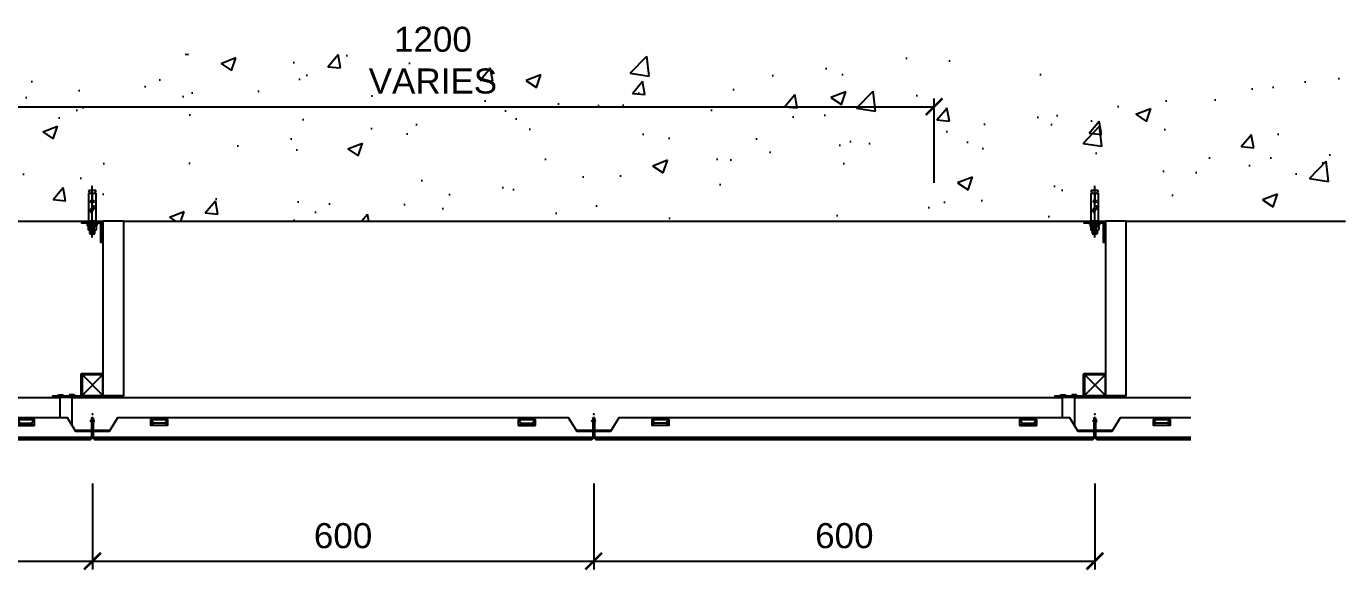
# Model space of a CAD drawing. Header units: millimetres. Extents: x 28487 to 58856, y 2691 to 22893.
# Drawn here: x 30195 to 31774, y 9861 to 10514 of the extents above; entities that cross this region are included whole.
import ezdxf
from ezdxf.xclip import XClip

# ---------------------------------------------------------------- set-up
doc = ezdxf.new("R2010")
doc.units = ezdxf.units.MM
doc.header["$XCLIPFRAME"] = 0
doc.linetypes.add('CENTER', pattern=[2, 1.25, -0.25, 0.25, -0.25])
for name, color, linetype in [('0-LOCK', 251, 'Continuous'), ('000 - EX D I M', 251, 'Continuous'), ('000 - H A T C H', 9, 'Continuous'), ('000_CLIP-IN_ACESSORIES_DEF_SUB', 250, 'Continuous'), ('000_CLIP-IN_ACESSORIES_HATCH_', 251, 'Continuous'), ('000_CLIP-IN_ACESSORIES_MAIN_COLOR_1', 3, 'Continuous'), ('000_CLIP-IN_ACESSORIES_SUB_COLOR_2', 1, 'Continuous'), ('000_CLIP-IN_ACESSORIES_WIPEOUT_', 250, 'Continuous'), ('000_CLIP-IN_PANEL_DEFPOINT_', 250, 'Continuous'), ('000_CLIP-IN_PANEL_MAIN_COLOR_1', 3, 'Continuous'), ('000_CLIP-IN_PANEL_MAIN_COLOR_2', 2, 'Continuous'), ('000_CLIP-IN_PANEL_SUB_COLOR_1', 1, 'Continuous'), ('000_CLIP-IN_PANEL_SUB_COLOR_2', 1, 'Continuous'), ('000_CLIP-IN_PANEL_WIPEOUT_', 250, 'Continuous'), ('000_CLIP-IN_SUBFAME_MAIN_COLOR_1', 3, 'Continuous'), ('000_CLIP-IN_SUBFAME_MAIN_COLOR_2', 2, 'Continuous'), ('000_CLIP-IN_SUBFAME_SYMBOL_', 251, 'Continuous'), ('000_CLIP-IN_SUBFAME_WIPEOUT_', 250, 'Continuous'), ('000_FASTERN_ACESSORIES_DEF_SUB', 250, 'Continuous'), ('000_FASTERN_ACESSORIES_MAIN_COLOR_1', 3, 'Continuous'), ('000_FASTERN_ACESSORIES_SUB_COLOR_1', 1, 'Continuous'), ('000_FASTERN_ACESSORIES_SUB_COLOR_3', 251, 'Continuous'), ('LINE', 7, 'Continuous')]:
    doc.layers.add(name, color=color, linetype=linetype)
doc.styles.add('Arial', font='arial.ttf')
doc.styles.add('Cetury Gothic', font='GOTHIC.TTF')
doc.dimstyles.new('DIM 50 E-E', dxfattribs={"dimscale": 50, "dimtxt": 3, "dimasz": 2, "dimexe": 2, "dimexo": 2.5, "dimgap": 1.5, "dimtad": 1, "dimdec": 0, "dimzin": 0, "dimdsep": 46, "dimtxsty": 'Arial', "dimblk": 'ARCHTICK', "dimcen": 2, "dimclrd": 1, "dimclre": 1, "dimclrt": 3, "dimaunit": 1, "dimadec": 6, "dimazin": 0, "dimtfac": 1, "dimtdec": 0, "dimtix": 1, "dimtofl": 0, "dimtmove": 2, "dimatfit": 3, "dimfxl": 1, "dimtolj": 1, "dimtzin": 0, "dimlwd": -1, "dimlwe": -1, "dimarcsym": 0})

# ---------------------------------------------------------------- blocks, each defined once
blk = doc.blocks.new('_ArchTick')
at = {"color": 0, "linetype": 'ByBlock', "const_width": 0.15}
blk.add_lwpolyline([(-0.5, -0.5), (0.5, 0.5)], dxfattribs=at)
blk = doc.blocks.new('*D92')
at = {"layer": '000 - EX D I M', "color": 1, "transparency": 16777216}
for p, q in [((999.9, 2917.1), (999.9, 2814)), ((1599.9, 2917.1), (1599.9, 2814)), ((999.9, 2824), (1599.9, 2824))]:
    blk.add_line(p, q, dxfattribs=at)
at = {"layer": 'Defpoints', "color": 0, "transparency": 16777216}
for p in [(999.9, 2922.1), (1599.9, 2922.1), (1599.9, 2824)]:
    blk.add_point(p, dxfattribs=at)
at = {"layer": '000 - EX D I M', "color": 1, "transparency": 16777216, "xscale": 20, "yscale": 20, "zscale": 20, "rotation": 180}
blk.add_blockref('_ArchTick', (999.9, 2824), dxfattribs=at)
at = {"layer": '000 - EX D I M', "color": 1, "transparency": 16777216, "xscale": 20, "yscale": 20, "zscale": 20}
blk.add_blockref('_ArchTick', (1599.9, 2824), dxfattribs=at)
at = {"layer": '000 - EX D I M', "color": 3, "transparency": 16777216, "insert": (1299.9, 2854.3), "char_height": 30, "attachment_point": 5, "style": 'Arial'}
blk.add_mtext('\\A1;600', dxfattribs=at)
blk = doc.blocks.new('*D93')
at = {"layer": '000 - EX D I M', "color": 1, "transparency": 16777216}
for p, q in [((1599.9, 2917.1), (1599.9, 2814)), ((2199.9, 2917.1), (2199.9, 2814)), ((1599.9, 2824), (2199.9, 2824))]:
    blk.add_line(p, q, dxfattribs=at)
at = {"layer": 'Defpoints', "color": 0, "transparency": 16777216}
for p in [(1599.9, 2922.1), (2199.9, 2922.1), (2199.9, 2824)]:
    blk.add_point(p, dxfattribs=at)
at = {"layer": '000 - EX D I M', "color": 1, "transparency": 16777216, "xscale": 20, "yscale": 20, "zscale": 20, "rotation": 180}
blk.add_blockref('_ArchTick', (1599.9, 2824), dxfattribs=at)
at = {"layer": '000 - EX D I M', "color": 1, "transparency": 16777216, "xscale": 20, "yscale": 20, "zscale": 20}
blk.add_blockref('_ArchTick', (2199.9, 2824), dxfattribs=at)
at = {"layer": '000 - EX D I M', "color": 3, "transparency": 16777216, "insert": (1899.9, 2854.3), "char_height": 30, "attachment_point": 5, "style": 'Arial'}
blk.add_mtext('\\A1;600', dxfattribs=at)
blk = doc.blocks.new('*D94')
at = {"layer": '000 - EX D I M', "color": 1, "transparency": 16777216}
for p, q in [((2199.9, 2917.1), (2199.9, 2814)), ((2799.9, 2917.1), (2799.9, 2814)), ((2199.9, 2824), (2799.9, 2824))]:
    blk.add_line(p, q, dxfattribs=at)
at = {"layer": 'Defpoints', "color": 0, "transparency": 16777216}
for p in [(2199.9, 2922.1), (2799.9, 2922.1), (2799.9, 2824)]:
    blk.add_point(p, dxfattribs=at)
at = {"layer": '000 - EX D I M', "color": 1, "transparency": 16777216, "xscale": 20, "yscale": 20, "zscale": 20, "rotation": 180}
blk.add_blockref('_ArchTick', (2199.9, 2824), dxfattribs=at)
at = {"layer": '000 - EX D I M', "color": 1, "transparency": 16777216, "xscale": 20, "yscale": 20, "zscale": 20}
blk.add_blockref('_ArchTick', (2799.9, 2824), dxfattribs=at)
at = {"layer": '000 - EX D I M', "color": 3, "transparency": 16777216, "insert": (2499.9, 2854.3), "char_height": 30, "attachment_point": 5, "style": 'Arial'}
blk.add_mtext('\\A1;600', dxfattribs=at)
blk = doc.blocks.new('*D95')
at = {"layer": '000 - EX D I M', "color": 1, "transparency": 16777216}
for p, q in [((1407.4, 3277.1), (1407.4, 3378.4)), ((1407.4, 3368.4), (2607.4, 3368.4)), ((2607.4, 3277.1), (2607.4, 3378.4))]:
    blk.add_line(p, q, dxfattribs=at)
at = {"layer": 'Defpoints', "color": 0, "transparency": 16777216}
for p in [(2607.4, 3368.4), (1407.4, 3272.1), (2607.4, 3272.1)]:
    blk.add_point(p, dxfattribs=at)
at = {"layer": '000 - EX D I M', "color": 1, "transparency": 16777216, "xscale": 20, "yscale": 20, "zscale": 20, "rotation": 180}
blk.add_blockref('_ArchTick', (1407.4, 3368.4), dxfattribs=at)
at = {"layer": '000 - EX D I M', "color": 1, "transparency": 16777216, "xscale": 20, "yscale": 20, "zscale": 20}
blk.add_blockref('_ArchTick', (2607.4, 3368.4), dxfattribs=at)
at = {"layer": '000 - EX D I M', "color": 3, "transparency": 16777216, "insert": (2007.4, 3424), "char_height": 30, "attachment_point": 5, "style": 'Arial'}
blk.add_mtext('\\A1;1200 \\PVARIES', dxfattribs=at)
blk = doc.blocks.new('A$C06CA28E6')
at = {"layer": '000 - H A T C H', "color": 8}
blk.add_line((15.82, 2.52), (10.78, -2.52), dxfattribs=at)
for centre, radius, start, end in [((14.97, 0.69), 0.709, 146.68, 258.0794), ((11.63, -0.69), 0.704, 326.7272, 78.2728)]:
    blk.add_arc(centre, radius, start, end, dxfattribs=at)
blk = doc.blocks.new('C-2-PP00-AR-2350-01-B_20251111-011331_EX_WALL_SECTION_2')
at = {"layer": '0-LOCK'}
h = blk.add_hatch(dxfattribs=at)
h.set_pattern_fill('AR-CONC', color=8)
h.set_pattern_definition([(50, (-28674.2, -10480.72), (182.1847, -15.9391), [19.05, -209.55]), (355, (-28674.2, -10480.72), (-35.2434, 191.0568), [15.24, -167.6406]), (100.45144, (-28659.01, -10482.05), (146.94125, 175.11775), [16.19, -178.0902]), (46.1842, (-28674.2, -10429.92), (271.079, -42.0423), [28.575, -314.325]), (96.6356, (-28651.6, -10433.42), (237.4041, 247.4261), [24.285, -267.1356]), (351.18415, (-28674.2, -10429.92), (237.4041, 247.4261), [22.86, -251.4597]), (21, (-28648.8, -10442.62), (151.6144, -102.2652), [19.05, -209.55]), (326, (-28648.8, -10442.62), (61.802, 184.188), [15.24, -167.64]), (71.45144, (-28636.16, -10451.14), (213.4164, 81.9228), [16.19, -178.0899]), (37.5, (-28674.194, -10480.72), (3.0886, 84.55504), [0, -165.608, 0, -170.18, 0, -168.275]), (7.5, (-28674.19, -10480.72), (66.81966, 100.18057), [0, -97.028, 0, -161.798, 0, -64.135]), (327.5, (-28730.836, -10480.72), (135.5906, -5.72874), [0, -63.5, 0, -198.12, 0, -262.89]), (317.5, (-28756.24, -10480.72), (148.1292, 25.4265), [0, -82.55, 0, -131.572, 0, -186.69])])
h.paths.add_polyline_path([(0, 0), (3100, 0), (3100, -200), (0, -200)])
at = {"color": 251}
for p, q in [((15, -207.2), (85, -207.2)), ((15, -247.2), (85, -247.2)), ((15, -287.2), (85, -287.2)), ((15, -327.2), (85, -327.2)), ((15, -367.2), (85, -367.2)), ((15, -407.2), (85, -407.2)), ((15, -447.2), (85, -447.2)), ((15, -487.2), (85, -487.2)), ((15, -527.2), (85, -527.2)), ((15, -567.2), (85, -567.2))]:
    blk.add_line(p, q, dxfattribs=at)
at = {"layer": '0-LOCK', "color": 5}
for q in [(0, 0), (3100, -200)]:
    blk.add_line((0, -200), q, dxfattribs=at)
at = {"layer": '000 - H A T C H', "color": 251}
for p, q in [((-9, -607.2), (34.9, -607.2)), ((50.1, -607.2), (94, -607.2))]:
    blk.add_line(p, q, dxfattribs=at)
at = {"layer": 'LINE', "color": 2}
for p, q in [((0, -607.2), (0, -200)), ((100, -607.2), (100, -200))]:
    blk.add_line(p, q, dxfattribs=at)
at = {"layer": 'LINE', "color": 1}
for p, q in [((15, -607.2), (15, -200)), ((85, -607.2), (85, -200))]:
    blk.add_line(p, q, dxfattribs=at)
at = {"layer": '000 - H A T C H', "color": 3, "xscale": 5, "yscale": 5, "zscale": 5}
blk.add_blockref('A$C06CA28E6', (-24, -607.2), dxfattribs=at)
blk = doc.blocks.new('000 - FAMELINE_ALU.PF_CLIP-IN_600x600mm.+ACOUSTIC_CUT_VIEW')
blk.add_wipeout([(280, 10), (299.2, 10), (299.2, 20.9), (298.9, 21.2), (298.5, 21.6), (298.2, 21.9), (297.9, 22.3), (297.8, 22.8), (297.9, 23.2), (298.2, 23.6), (298.5, 23.9), (298.9, 24.3), (299.2, 24.7), (299.2, 26.5), (300, 26.5), (300, 3), (297, 0), (0, 0), (-297, 0), (-300, 3), (-300, 26.5), (-299.2, 26.5), (-299.2, 24.7), (-298.9, 24.3), (-298.5, 23.9), (-298.2, 23.6), (-297.9, 23.2), (-297.8, 22.8), (-297.9, 22.3), (-298.2, 21.9), (-298.5, 21.6), (-298.9, 21.2), (-299.2, 20.9), (-299.2, 10), (-280, 10), (-270, 26.5), (0, 26.5), (270, 26.5)]).dxf.layer = '000_CLIP-IN_PANEL_WIPEOUT_'
at = {"layer": '000 - H A T C H'}
h = blk.add_hatch(dxfattribs=at)
h.set_pattern_fill('ANSI32', color=8, scale=0.1)
h.paths.add_polyline_path([(-299.2, 26.5), (-299.2, 3.3), (-296.7, 0.8), (0, 0.8), (296.7, 0.8), (299.2, 3.3), (299.2, 26.5), (300, 26.5), (300, 3), (297, 0), (0, 0), (-297, 0), (-300, 3), (-300, 26.5)])
at = {"layer": '000_CLIP-IN_PANEL_DEFPOINT_', "color": 250}
for p in [(-300, 31), (300, 31)]:
    blk.add_point(p, dxfattribs=at)
at = {"layer": '000_CLIP-IN_PANEL_MAIN_COLOR_1', "linetype": 'Continuous'}
blk.add_lwpolyline([(300, 10), (280, 10), (270, 26.5), (0, 26.5), (-270, 26.5), (-280, 10), (-300, 10)], dxfattribs=at)
at = {"layer": '000_CLIP-IN_PANEL_MAIN_COLOR_2', "linetype": 'Continuous'}
blk.add_lwpolyline([(-299.2, 26.5), (-299.2, 3.3), (-296.7, 0.8), (0, 0.8), (296.7, 0.8), (299.2, 3.3), (299.2, 26.5), (300, 26.5), (300, 3), (297, 0), (0, 0), (-297, 0), (-300, 3), (-300, 26.5)], close=True, dxfattribs=at)
at = {"layer": '000_CLIP-IN_PANEL_SUB_COLOR_1', "linetype": 'Continuous'}
blk.add_lwpolyline([(300, 3), (0, 3), (-300, 3)], dxfattribs=at)
at = {"layer": '000_CLIP-IN_PANEL_SUB_COLOR_2', "linetype": 'Continuous'}
for p, q in [((-210.1, 24.5), (-230.1, 24.5)), ((210.1, 24.5), (230.1, 24.5)), ((213.1, 20), (227.1, 20))]:
    blk.add_line(p, q, dxfattribs=at)
at = {"layer": '000_CLIP-IN_PANEL_SUB_COLOR_2'}
blk.add_line((-213.1, 20), (-227.1, 20), dxfattribs=at)
for points in [[(-299.2, 26.5), (-300, 26.5), (-300, 10), (-299.2, 10)], [(-210.1, 17.5), (-230.1, 17.5), (-230.1, 24.5), (-210.1, 24.5)], [(300, 26.5), (299.2, 26.5), (299.2, 10), (300, 10)]]:
    blk.add_lwpolyline(points, close=True, dxfattribs=at)
for points in [[(-299.9, 20.1), (-298.1, 22.1, 0.393862), (-298.1, 23.4), (-299.9, 25.5)], [(299.9, 20.1), (298.1, 22.1, -0.393862), (298.1, 23.4), (299.9, 25.5)]]:
    blk.add_lwpolyline(points, format="xyb", dxfattribs=at)
at = {"layer": '000_CLIP-IN_PANEL_SUB_COLOR_2', "linetype": 'Continuous'}
for points in [[(-210.1, 17.5), (-210.1, 24.5), (-213.1, 20), (-210.1, 17.5), (-230.1, 17.5), (-227.1, 20), (-230.1, 24.5), (-230.1, 17.5)], [(210.1, 17.5), (210.1, 24.5), (213.1, 20), (210.1, 17.5), (230.1, 17.5), (227.1, 20), (230.1, 24.5), (230.1, 17.5)]]:
    blk.add_lwpolyline(points, dxfattribs=at)
blk.add_lwpolyline([(230.1, 17.5), (210.1, 17.5), (210.1, 24.5), (230.1, 24.5)], close=True, dxfattribs=at)
blk = doc.blocks.new('*U158')
at = {"color": 1}
blk.add_blockref('000 - FAMELINE_ALU.PF_CLIP-IN_600x600mm.+ACOUSTIC_CUT_VIEW', (0, 0), dxfattribs=at)
blk = doc.blocks.new('*U122')
blk.add_wipeout([(0, -19.5), (2838.2, -19.5), (2838.2, 19.5), (0, 19.5)])
at = {"layer": '000_CLIP-IN_ACESSORIES_MAIN_COLOR_1'}
blk.add_lwpolyline([(0, -19.5), (2838.2, -19.5), (2838.2, 19.5), (0, 19.5)], close=True, dxfattribs=at)
blk = doc.blocks.new('000 - ASSCESSORIES_FAMELINE_GALV.HOLD_DOWN_CLIP_HC-01_SIDE_VIEW')
blk.add_wipeout([(-25.1, -57.4), (-10.1, -57.4), (-10.1, -16.3), (-25.1, -16.3)]).dxf.layer = '000_CLIP-IN_ACESSORIES_WIPEOUT_'
at = {"layer": '000_CLIP-IN_ACESSORIES_HATCH_'}
h = blk.add_hatch(dxfattribs=at)
h.set_pattern_fill('ANSI32', color=8, scale=0.25)
h.set_pattern_definition([(45, (-311.014, -130.9744), (-1.683798, 1.683798), []), (45, (-309.8915, -130.9744), (-1.683798, 1.683798), [])])
edge = h.paths.add_edge_path()
edge.add_line((27, 11.5), (1, 11.5))
edge.add_arc((1, 10.5), 1, 90, 180)
edge.add_line((0, 10.5), (0, -14.3))
edge.add_arc((-1, -14.3), 1, 270, 360, ccw=False)
edge.add_line((-1, -15.3), (-34, -15.3))
edge.add_line((-34, -15.3), (-34, -16.3))
edge.add_line((-34, -16.3), (0, -16.3))
edge.add_arc((0, -15.3), 1, 270, 360)
edge.add_line((1, -15.3), (1, 10.5))
edge.add_line((1, 10.5), (27, 10.5))
edge.add_line((27, 10.5), (27, 1.5))
edge.add_line((27, 1.5), (28, 1.5))
edge.add_line((28, 1.5), (28, 10.5))
edge.add_arc((27, 10.5), 1, 0, 90)
at = {"layer": '000_CLIP-IN_ACESSORIES_MAIN_COLOR_1'}
blk.add_lwpolyline([(27, 11.5), (1, 11.5, 0.414214), (0, 10.5), (0, -14.3, -0.414214), (-1, -15.3), (-34, -15.3), (-34, -16.3), (0, -16.3, 0.414214), (1, -15.3), (1, 10.5), (27, 10.5), (27, 1.5), (28, 1.5), (28, 10.5, 0.414214)], format="xyb", close=True, dxfattribs=at)
at = {"layer": '000_CLIP-IN_ACESSORIES_SUB_COLOR_2'}
for p, q in [((-28.9, -15.3), (-26.4, -13.8)), ((-26.4, -13.8), (-21.1, -13.8)), ((-21.1, -13.8), (-21.1, -15.3)), ((-13.9, -13.8), (-13.9, -15.3)), ((-8.6, -13.8), (-13.9, -13.8)), ((-6.1, -15.3), (-8.6, -13.8))]:
    blk.add_line(p, q, dxfattribs=at)
blk.add_lwpolyline([(-25.1, -16.3), (-25.1, -57.4), (-10.1, -57.4), (-10.1, -16.3)], dxfattribs=at)
blk = doc.blocks.new('*U127')
blk.add_blockref('000 - ASSCESSORIES_FAMELINE_GALV.HOLD_DOWN_CLIP_HC-01_SIDE_VIEW', (0, 0))
blk = doc.blocks.new('A$C89f5a850')
at = {"layer": '000_CLIP-IN_SUBFAME_MAIN_COLOR_1'}
blk.add_lwpolyline([(-12.5, -12.5), (12.5, -12.5), (12.5, 12.5), (-12.5, 12.5)], close=True, dxfattribs=at)
at = {"layer": '000_CLIP-IN_SUBFAME_SYMBOL_'}
for p, q in [((-12.5, -12.5), (12.5, 12.5)), ((12.5, -12.5), (-12.5, 12.5))]:
    blk.add_line(p, q, dxfattribs=at)
blk = doc.blocks.new('*U153')
blk.add_wipeout([(0, 12.5), (0, -12.5), (208.9, -12.5), (208.9, 12.5)]).dxf.layer = '000_CLIP-IN_SUBFAME_WIPEOUT_'
at = {"layer": '000_CLIP-IN_SUBFAME_MAIN_COLOR_1', "color": 0, "linetype": 'ByBlock'}
blk.add_lwpolyline([(0, 12.5), (0, -12.5), (208.9, -12.5), (208.9, 12.5)], close=True, dxfattribs=at)
blk = doc.blocks.new('*U154')
blk.add_wipeout([(0, 12.5), (0, -12.5), (208.9, -12.5), (208.9, 12.5)]).dxf.layer = '000_CLIP-IN_SUBFAME_WIPEOUT_'
at = {"layer": '000_CLIP-IN_SUBFAME_MAIN_COLOR_1', "color": 0, "linetype": 'ByBlock'}
blk.add_lwpolyline([(0, 12.5), (0, -12.5), (208.9, -12.5), (208.9, 12.5)], close=True, dxfattribs=at)
blk = doc.blocks.new('000 - ASSCESSORIES_FAMELINE_BRACKET_EQ_L-PROFILE-25x25x2.50mm._BK-02_CUT_VIEW')
at = {"layer": '000_CLIP-IN_ACESSORIES_HATCH_'}
h = blk.add_hatch(dxfattribs=at)
h.set_pattern_fill('ANSI32', color=256, scale=0.1)
h.set_pattern_definition([(45, (-27619.241, -8097.7426), (-0.67351921, 0.67351921), []), (45, (-27618.792, -8097.7426), (-0.67351921, 0.67351921), [])])
h.paths.add_polyline_path([(25.4, 0), (0, 0), (0, 25.4), (2.5, 25.4), (2.5, 2.5), (25.4, 2.5)])
at = {"layer": '000_CLIP-IN_ACESSORIES_MAIN_COLOR_1'}
blk.add_lwpolyline([(25.4, 0), (0, 0), (0, 25.4), (2.5, 25.4), (2.5, 2.5), (25.4, 2.5)], close=True, dxfattribs=at)
at = {"layer": '000_CLIP-IN_ACESSORIES_DEF_SUB', "insert": (2.7, 1.8), "char_height": 1, "width": 59.684, "attachment_point": 2, "style": 'Cetury Gothic'}
blk.add_mtext('{\\C150;BK-02}', dxfattribs=at)
blk = doc.blocks.new('*U140')
at = {"color": 1}
for p, q in [((2.5, 3), (0, 3)), ((2.5, -3), (0, -3))]:
    blk.add_line(p, q, dxfattribs=at)
at = {"layer": '000_FASTERN_ACESSORIES_DEF_SUB', "linetype": 'CENTER'}
blk.add_line((19.3, 0), (-42.6, 0), dxfattribs=at)
at = {"layer": '000_FASTERN_ACESSORIES_MAIN_COLOR_1'}
for p, q in [((3.5, 6.5), (2.5, 6.5)), ((2.5, -6.5), (2.5, 6.5)), ((3.5, 6.5), (3.5, -6.5)), ((3.9, 3), (3.5, 3)), ((4.6, -5.4), (3.7, 5.3)), ((4.4, 5.8), (4.1, 5.7)), ((4.9, 5.4), (5.8, -5.3)), ((5.9, 3), (5.1, 3)), ((5.9, -4), (5.9, 4)), ((5.9, 2.9), (5.9, 4)), ((5.9, 1.3), (5.9, 2.9)), ((5.9, -1.3), (5.9, 1.3)), ((6.7, 4.8), (9.9, 4.8)), ((9.9, 2.1), (6.7, 2.1)), ((10.7, 2.9), (10.7, 4)), ((10.7, 1.3), (10.7, 2.9)), ((10.7, -1.3), (10.7, 1.3)), ((14.9, -3), (14.9, 3)), ((3.5, -6.5), (2.5, -6.5)), ((4.4, -3), (3.5, -3)), ((5.5, -5.7), (5.1, -5.8)), ((5.9, -3), (5.6, -3)), ((5.9, -2.9), (5.9, -1.3)), ((5.9, -2.9), (5.9, -4)), ((9.9, -2.1), (6.7, -2.1)), ((6.7, -4.8), (9.9, -4.8)), ((10.7, -2.9), (10.7, -1.3)), ((10.7, -2.9), (10.7, -4))]:
    blk.add_line(p, q, dxfattribs=at)
for centre, radius, start, end in [((4.1, 5.3), 0.4, 95, 185), ((4.5, 5.4), 0.4, 5, 95), ((6.7, 4), 0.84, 90, 180), ((6.7, 2.9), 0.84, 180, 270), ((6.7, 1.3), 0.84, 90, 180), ((9.9, 4), 0.84, 0, 90), ((9.9, 2.9), 0.84, 270, 0), ((9.9, 1.3), 0.84, 360, 90), ((11, 3), 0.3, 180, 0), ((11.6, 3), 0.3, 180, 0), ((12.2, 3), 0.3, 180, 0), ((12.8, 3), 0.3, 180, 0), ((13.4, 3), 0.3, 180, 0), ((14, 3), 0.3, 180, 0), ((14.6, 3), 0.3, 180, 0), ((5, -5.4), 0.4, 185, 275), ((5.4, -5.3), 0.4, 275, 5), ((6.7, -1.3), 0.84, 180, 270), ((6.7, -2.9), 0.84, 90, 180), ((6.7, -4), 0.84, 180, 270), ((9.9, -1.3), 0.84, 270, 0), ((9.9, -2.9), 0.84, 360, 90), ((9.9, -4), 0.84, 270, 360), ((11, -3), 0.3, 0, 180), ((11.6, -3), 0.3, 0, 180), ((12.2, -3), 0.3, 0, 180), ((12.8, -3), 0.3, 0, 180), ((13.4, -3), 0.3, 0, 180), ((14, -3), 0.3, 0, 180), ((14.6, -3), 0.3, 0, 180)]:
    blk.add_arc(centre, radius, start, end, dxfattribs=at)
at = {"layer": '000_FASTERN_ACESSORIES_SUB_COLOR_1'}
for p, q in [((-37.4, -4.2), (-37.4, 4.2)), ((-37.4, 4.2), (-33.8, 3)), ((-33.8, 0.7), (-33.8, 4.2)), ((-33.8, 4.2), (0, 4.2)), ((-25.5, 0), (-33.8, 0.7)), ((0, 4.2), (0, -4.2)), ((-33.8, -3), (-37.4, -4.2)), ((-33.8, -0.7), (-25.5, 0)), ((-33.8, -4.2), (-33.8, -0.7)), ((0, -4.2), (-33.8, -4.2))]:
    blk.add_line(p, q, dxfattribs=at)
at = {"layer": '000_FASTERN_ACESSORIES_SUB_COLOR_3'}
for p, q in [((-17.7, 2.5), (-18, 2.1)), ((-17.8, 0.7), (-12.9, -2.7)), ((-11.4, -0.7), (-16.3, 2.7)), ((10.7, 3), (11.3, -3)), ((11.3, 3), (11.9, -3)), ((11.9, 3), (12.5, -3)), ((12.5, 3), (13.1, -3)), ((13.1, 3), (13.7, -3)), ((13.7, 3), (14.3, -3)), ((14.3, 3), (14.9, -3)), ((-11.5, -2.5), (-11.2, -2.1))]:
    blk.add_line(p, q, dxfattribs=at)
blk.add_circle((-23.7, 0), 1.8, dxfattribs=at)
for centre, start, end in [((-17.2, 1.5), 145, 235), ((-16.9, 1.9), 55, 145), ((-12.3, -1.9), 235, 325), ((-12, -1.5), 325, 55)]:
    blk.add_arc(centre, 1, start, end, dxfattribs=at)
at = {"layer": '000_FASTERN_ACESSORIES_DEF_SUB', "insert": (-2.4, 3.9), "char_height": 1, "width": 59.684, "attachment_point": 2, "style": 'Cetury Gothic'}
blk.add_mtext('{\\C150;EB-02}', dxfattribs=at)
blk = doc.blocks.new('C-2-PP00-AR-2350-01-B_20251110-161513_EX_DIM')
at = {"layer": '000 - EX D I M'}
dim = blk.add_linear_dim(base=(2607.4, 3368.4), p1=(1407.4, 3272.1), p2=(2607.4, 3272.1), text='<> \\PVARIES', dimstyle='DIM 50 E-E', override={"dimscale": 10, "dimexe": 1, "dimexo": 0.5}, dxfattribs=at)
dim.commit()
dim.dimension.update_dxf_attribs({"geometry": '*D95', "text_midpoint": (2007.4, 3424)})
for base, p1, p2, picture, middle in [((1599.9, 2824), (999.9, 2922.1), (1599.9, 2922.1), '*D92', (1299.9, 2854.3)), ((2199.9, 2824), (1599.9, 2922.1), (2199.9, 2922.1), '*D93', (1899.9, 2854.3)), ((2799.9, 2824), (2199.9, 2922.1), (2799.9, 2922.1), '*D94', (2499.9, 2854.3))]:
    dim = blk.add_linear_dim(base=base, p1=p1, p2=p2, dimstyle='DIM 50 E-E', override={"dimscale": 10, "dimexe": 1, "dimexo": 0.5}, dxfattribs=at)
    dim.commit()
    dim.dimension.update_dxf_attribs({"geometry": picture, "text_midpoint": middle})

msp = doc.modelspace()

# ---------------------------------------------------------------- block references
ref = msp.add_blockref('*U122', (28774.2, 10049.7))
XClip(ref).set_block_clipping_path([(1.0000000139, -31.0427376591), (2814.8491483797, 22.1751829383)])

# ---------------------------------------------------------------- next in the draw order: block references
at = {"layer": '0-LOCK', "color": 1}
msp.add_blockref('C-2-PP00-AR-2350-01-B_20251110-161513_EX_DIM', (28674.3, 7049.5), dxfattribs=at)

# ---------------------------------------------------------------- next in the draw order: block references
msp.add_blockref('*U127', (30260.2, 10086.4))
ref = msp.add_blockref('*U158', (31774.2, 10018.6))
XClip(ref).set_block_clipping_path([(-299.9999999986, -46.9871935144), (-185.1508516342, 115.1393377955)])

# ---------------------------------------------------------------- next in the draw order: block references
at = {"color": 1}
msp.add_blockref('A$C89f5a850', (30274.2, 10084.4), dxfattribs=at)
for name, p in [('*U127', (31460.2, 10086.4)), ('*U158', (29974.2, 10018.6))]:
    msp.add_blockref(name, p)

# ---------------------------------------------------------------- next in the draw order: block references
msp.add_blockref('A$C89f5a850', (31474.2, 10084.4), dxfattribs=at)
msp.add_blockref('*U158', (31174.2, 10018.6))

# ---------------------------------------------------------------- next in the draw order: block references
msp.add_blockref('*U158', (30574.2, 10018.6))

# ---------------------------------------------------------------- next in the draw order: block references
msp.add_blockref('C-2-PP00-AR-2350-01-B_20251111-011331_EX_WALL_SECTION_2', (28674.2, 10480.7), dxfattribs=at)

# ---------------------------------------------------------------- next in the draw order: block references
at = {"layer": '000_CLIP-IN_SUBFAME_MAIN_COLOR_2', "rotation": 90}
for name, p in [('*U153', (30299.2, 10071.9)), ('*U154', (31499.2, 10071.9))]:
    msp.add_blockref(name, p, dxfattribs=at)

# ---------------------------------------------------------------- next in the draw order: block references
at = {"color": 1}
for name, p, rotation in [('*U140', (30274, 10280.7), 270), ('*U140', (31474, 10280.7), 270), ('000 - ASSCESSORIES_FAMELINE_BRACKET_EQ_L-PROFILE-25x25x2.50mm._BK-02_CUT_VIEW', (30286.7, 10280.7), 180), ('000 - ASSCESSORIES_FAMELINE_BRACKET_EQ_L-PROFILE-25x25x2.50mm._BK-02_CUT_VIEW', (31486.7, 10280.7), 180)]:
    msp.add_blockref(name, p, dxfattribs=dict(at, rotation=rotation))

doc.saveas('drawing.dxf')
